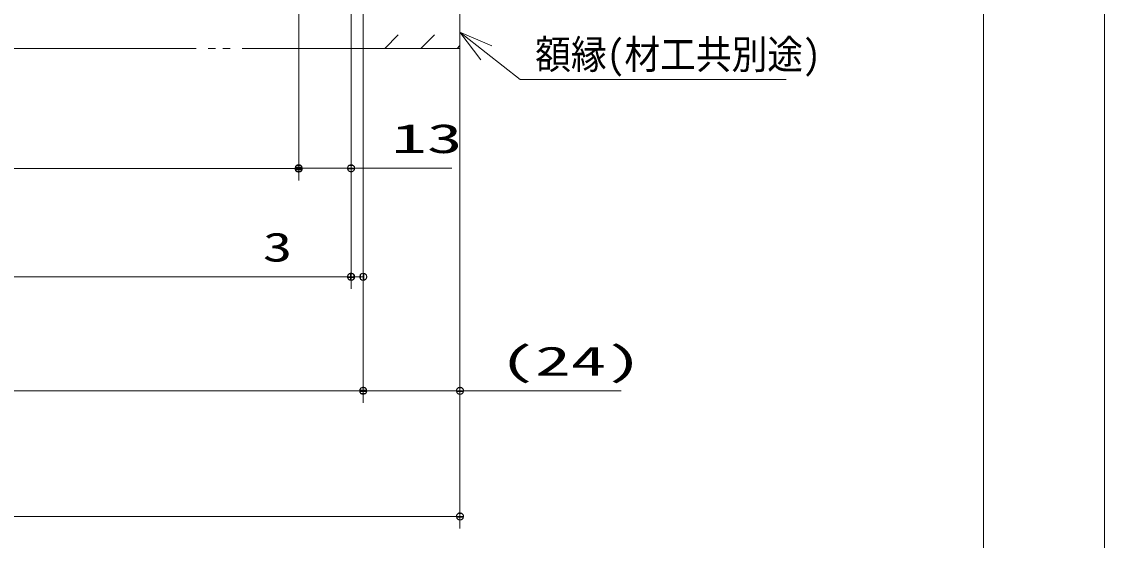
# Model space of a CAD drawing. Units: millimetres on the paper. Extents: x -305 to 305, y -152 to 152.
# Drawn here: x 29.5 to 119, y 1.3 to 44.2 of the extents above; entities that cross this region are included whole.
import ezdxf
from ezdxf.enums import TextEntityAlignment as Align

# ---------------------------------------------------------------- set-up
doc = ezdxf.new("R2010")
doc.units = ezdxf.units.MM
doc.linetypes.add('LONG_DOUBLE_CHAIN', pattern=[21.8, 18, -1, 0.6, -0.6, 0.6, -1])
for name, color, linetype, lineweight in [('0-1_TV', 7, 'Continuous', 9), ('0-2_0', 7, 'Continuous', 9), ('0-3_DEFPOINTS', 7, 'Continuous', 9), ('0-7_図面枠', 3, 'Continuous', 9)]:
    doc.layers.add(name, color=color, linetype=linetype, lineweight=lineweight)
doc.styles.add('ＭＳ ゴシック', font='')
doc.styles.get('ＭＳ ゴシック').set_extended_font_data('MS Gothic')

# ---------------------------------------------------------------- blocks, each defined once
blk = doc.blocks.new('_DOTSMALL')
at = {"layer": '0-2_0'}
for p, q in [((0.0746, 0.1), (-0.0746, 0.1)), ((0.1223, -0.0248), (-0.1223, -0.0248))]:
    blk.add_line(p, q, dxfattribs=at)
for points in [[(0.125, 0), (0.124, 0.0157), (0.1211, 0.0311), (0.1162, 0.046), (0.1095, 0.0602), (0.1011, 0.0735), (0.0911, 0.0856), (0.0797, 0.0963), (0.067, 0.1055), (0.0532, 0.1131), (0.0386, 0.1189), (0.0234, 0.1228), (0.0078, 0.1248), (-0.0078, 0.1248), (-0.0234, 0.1228), (-0.0386, 0.1189), (-0.0532, 0.1131), (-0.067, 0.1055), (-0.0797, 0.0963), (-0.0911, 0.0856), (-0.1011, 0.0735), (-0.1095, 0.0602), (-0.1162, 0.046), (-0.1211, 0.0311), (-0.124, 0.0157), (-0.125, 0), (0, 0)], [(-0.125, 0), (-0.124, -0.0157), (-0.1211, -0.0311), (-0.1162, -0.046), (-0.1095, -0.0602), (-0.1011, -0.0735), (-0.0911, -0.0856), (-0.0797, -0.0963), (-0.067, -0.1055), (-0.0532, -0.1131), (-0.0386, -0.1189), (-0.0234, -0.1228), (-0.0078, -0.1248), (0.0078, -0.1248), (0.0234, -0.1228), (0.0386, -0.1189), (0.0532, -0.1131), (0.067, -0.1055), (0.0797, -0.0963), (0.0911, -0.0856), (0.1011, -0.0735), (0.1095, -0.0602), (0.1162, -0.046), (0.1211, -0.0311), (0.124, -0.0157), (0.125, 0), (0, 0)]]:
    blk.add_lwpolyline(points, close=True, dxfattribs=at)
blk = doc.blocks.new('_OPEN30')
at = {"layer": '0-2_0'}
blk.add_line((0, 0), (-1, 0), dxfattribs=at)
blk.add_lwpolyline([(-1, 0.2679), (0, 0), (-1, -0.2679)], dxfattribs=at)

msp = doc.modelspace()

# ---------------------------------------------------------------- linework, layer by layer
at = {"layer": '0-1_TV', "linetype": 'LONG_DOUBLE_CHAIN'}
for p, q in [((65.715, 84.483), (65.715, 41.983)), ((57.717, 65.983), (57.717, 41.983)), ((65.715, 41.983), (-6.417, 41.983))]:
    msp.add_line(p, q, dxfattribs=at)
at = {"layer": '0-1_TV'}
for p, q in [((52.383, 68.05), (52.383, 31.063)), ((56.717, 60.917), (56.717, 22.082)), ((59.497, 41.983), (60.611, 43.097)), ((62.49, 41.983), (63.604, 43.097)), ((65.484, 41.983), (65.715, 42.215)), ((57.717, 41.983), (57.717, 12.646)), ((57.717, 41.983), (57.717, 22.082)), ((65.715, 41.983), (65.715, 2.249)), ((65.715, 41.983), (65.715, 12.646)), ((52.383, 32.032), (52.383, 32.508)), ((52.383, 32.032), (-64.95, 32.032)), ((54.397, 32.063), (52.077, 32.063)), ((56.717, 32.063), (52.383, 32.063)), ((56.717, 32.063), (65.037, 32.063)), ((56.717, 23.082), (56.717, 23.558)), ((-69.283, 23.082), (56.717, 23.082)), ((56.717, 23.082), (48.41, 23.082)), ((57.717, 23.082), (56.717, 23.082)), ((57.717, 13.646), (-70.283, 13.646)), ((65.715, 13.646), (57.717, 13.646)), ((63.395, 13.646), (61.075, 13.646)), ((65.715, 13.646), (79.035, 13.646)), ((65.715, 3.249), (-87.617, 3.249))]:
    msp.add_line(p, q, dxfattribs=at)
msp.add_lwpolyline([(65.715, 41.983), (57.717, 41.983), (57.717, 65.983), (65.715, 65.983)], close=True, dxfattribs=at)
msp.add_lwpolyline([(92.687, 39.414), (70.682, 39.414), (67.889, 41.62)], dxfattribs=at)
at = {"layer": '0-3_DEFPOINTS'}
msp.add_line((118.983, -148.498), (118.983, 148.502), dxfattribs=at)
at = {"layer": '0-7_図面枠'}
msp.add_lwpolyline([(-291.017, -138.498), (108.983, -138.498), (108.983, 138.502), (-291.017, 138.502)], close=True, dxfattribs=at)

# ---------------------------------------------------------------- block references
at = {"layer": '0-1_TV'}
for name, p, xscale, yscale, rotation in [('_OPEN30', (65.715, 43.336), 2.77, 2.77, 141.70178), ('_DOTSMALL', (52.383, 32.063), 2.32, 2.32, 180), ('_DOTSMALL', (56.717, 23.082), 2.32, 2.32, 270), ('_DOTSMALL', (57.717, 23.082), 2.32, 2.32, 90), ('_DOTSMALL', (57.717, 13.646), 2.32, 2.32, 180)]:
    msp.add_blockref(name, p, dxfattribs=dict(at, xscale=xscale, yscale=yscale, rotation=rotation))
at = {"layer": '0-1_TV', "xscale": 2.32, "yscale": 2.32}
for p in [(52.383, 32.032), (56.717, 32.063), (56.717, 23.082), (57.717, 13.646), (65.715, 13.646), (65.715, 3.249)]:
    msp.add_blockref('_DOTSMALL', p, dxfattribs=at)

# ---------------------------------------------------------------- texts
at = {"layer": '0-1_TV', "style": 'ＭＳ ゴシック'}
for s, width, p in [('額縁(材工共別途)', 0.9, (71.935, 39.561)), ('13', 1.8, (60.037, 32.601)), ('3', 1.5, (49.41, 23.62)), ('(24)', 1.8, (68.985, 14.184))]:
    msp.add_text(s, height=2.405, dxfattribs=dict(at, width=width)).set_placement(p, align=Align.BOTTOM_LEFT)

doc.saveas('drawing.dxf')
